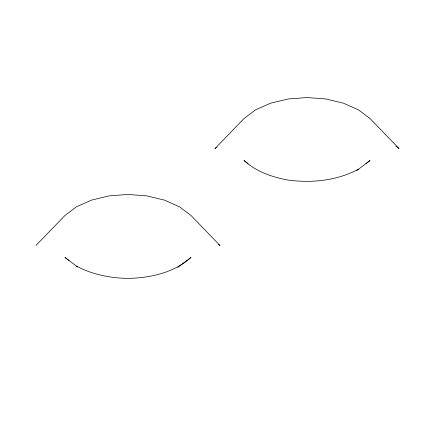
<?xml version="1.0" encoding="UTF-8"?>
<svg xmlns="http://www.w3.org/2000/svg" width="435" height="435" viewBox="0 0 435 435"><rect width="100%" height="100%" fill="white"/><g stroke="black" fill="none" stroke-linecap="round" stroke-linejoin="round"><path stroke-width="0.65" d="M35.98 245.47L64.989 215.45L76.549 206.755L91.611 200.084L109.152 195.886L127.977 194.456L146.802 195.886L164.343 200.084L179.405 206.755L190.965 215.45L219.974 245.47L218.386 244.28M366.031 163.56L370.011 160.526L356.83 170.487M216.614 147.362L215.026 148.552L244.035 118.532L255.595 109.837L270.657 103.166L288.198 98.968L307.023 97.538L325.848 98.968L343.389 103.166L358.451 109.837L370.011 118.532L399.02 148.552L395.855 146.171M177.784 267.405L190.965 257.444C173.908 272.859 150.363 277.873 127.977 278.438C110.169 278.041 92.356 274.61 76.549 266.138M358.451 169.22C337.033 180.661 312.02 183.233 288.198 180.09C272.169 177.175 256.253 171.694 244.035 160.526L248.015 163.56M77.631 266.998L64.989 257.444L68.969 260.478"/></g></svg>
